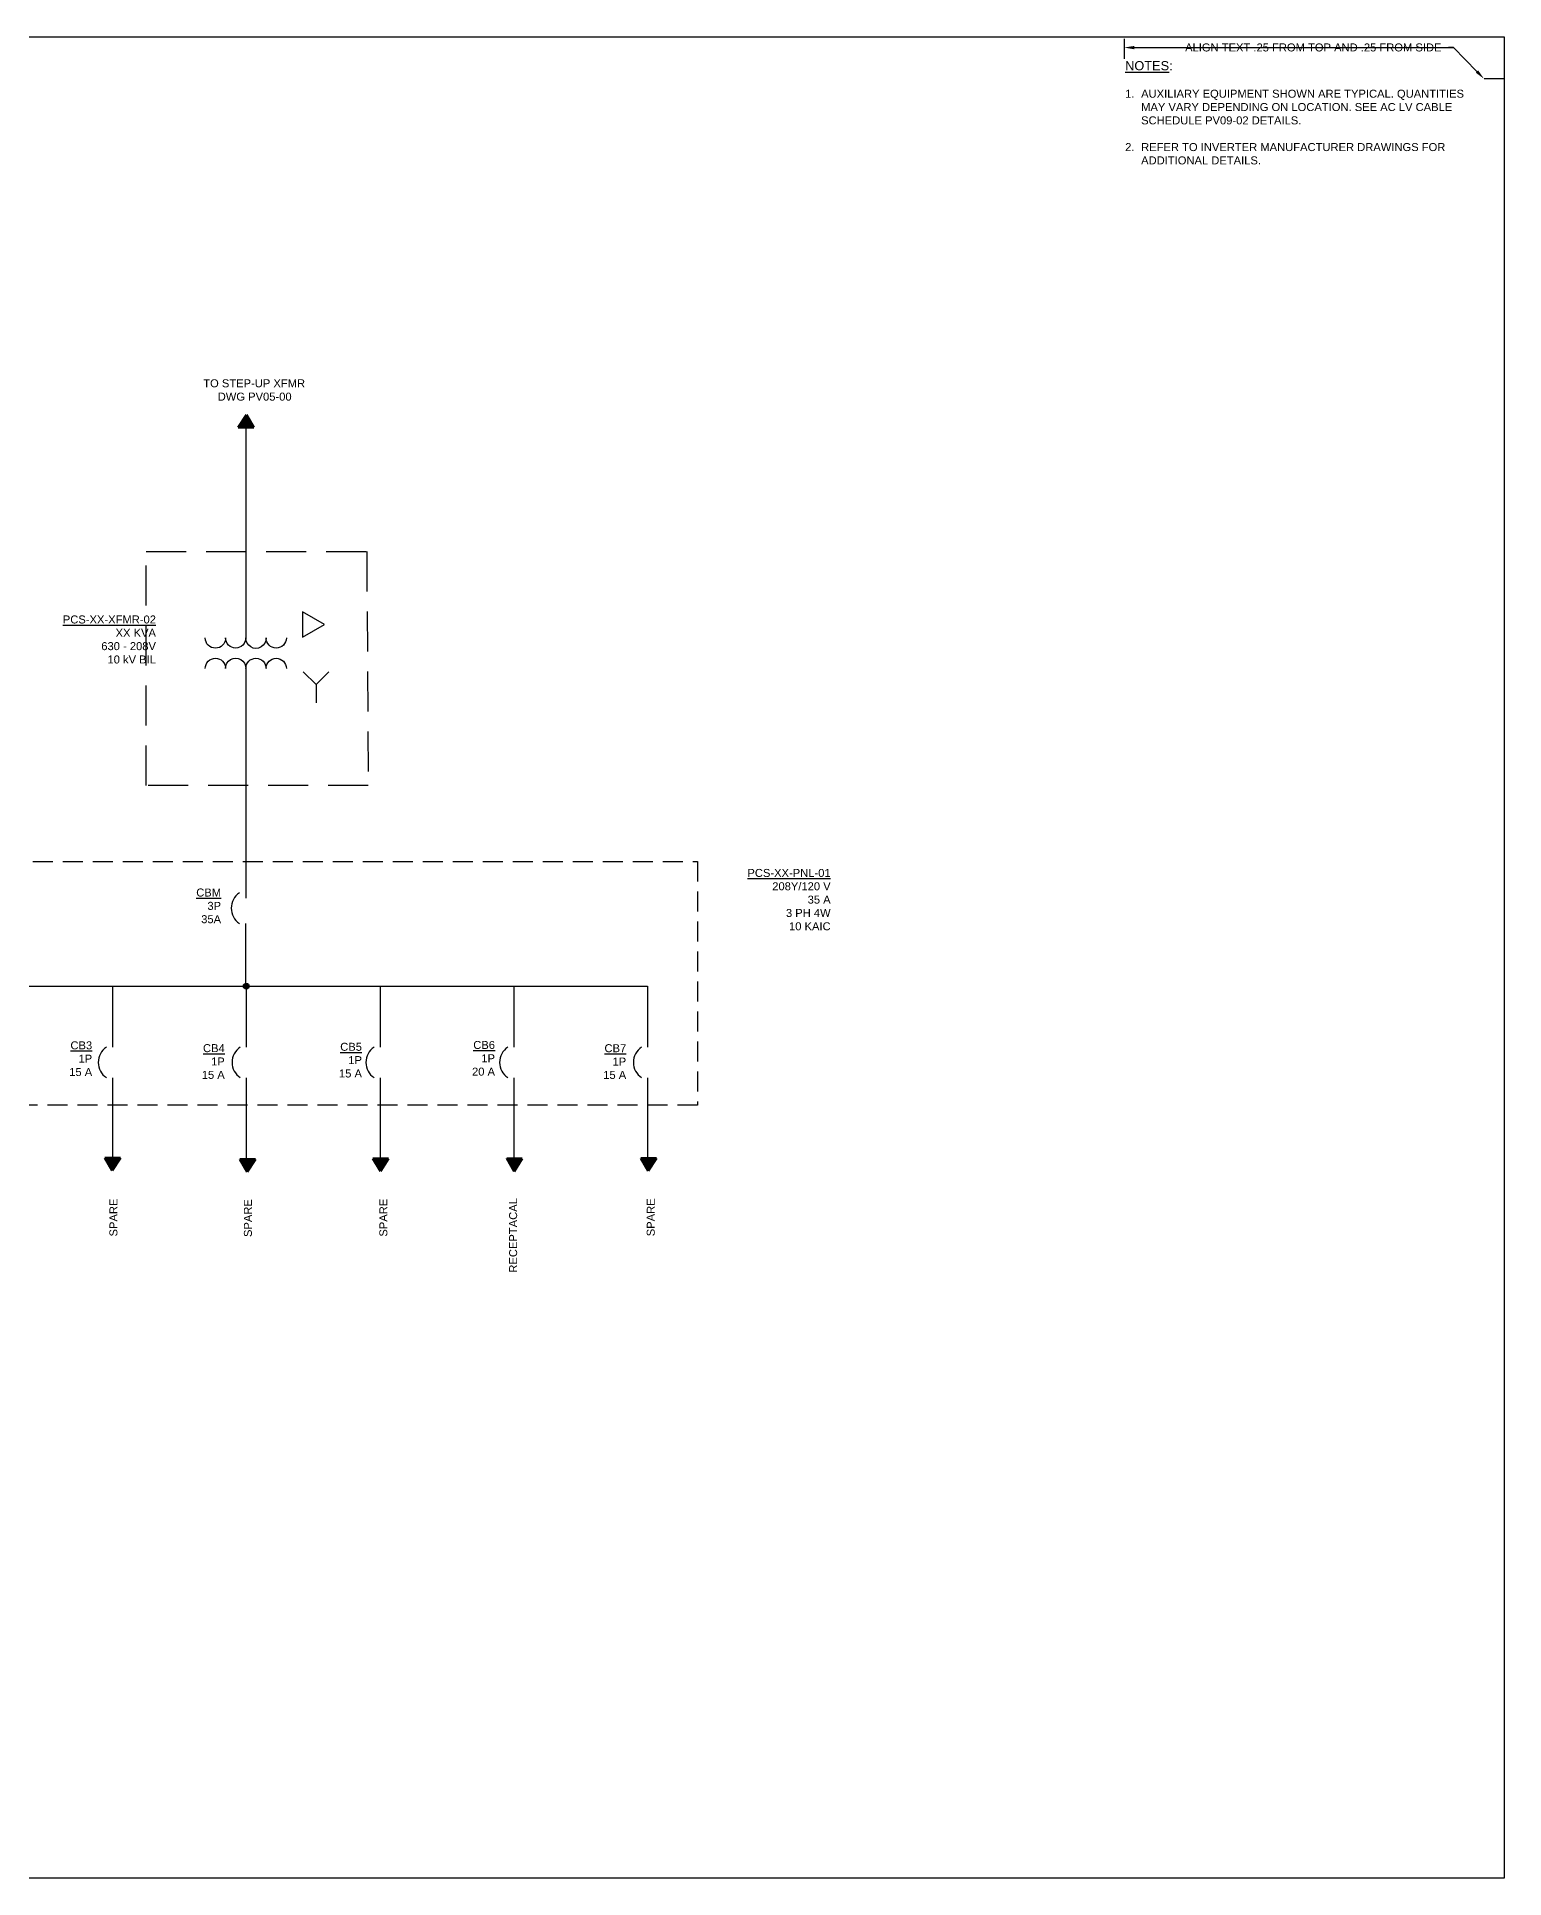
# Model space of a CAD drawing. Header units: inches. Extents: x -18 to 99, y -244 to 24.
# Drawn here: x 80.5 to 98.84, y 0 to 23.01 of the extents above; entities that cross this region are included whole.
import ezdxf
from ezdxf import colors
from ezdxf.entities.mleader import LeaderData, LeaderLine
from ezdxf.math import Vec2, Vec3

# ---------------------------------------------------------------- set-up
doc = ezdxf.new("R2010")
doc.units = ezdxf.units.IN
doc.header["$MEASUREMENT"] = 0
doc.linetypes.add('DASHED', pattern=[0.75, 0.5, -0.25])
doc.linetypes.add('DASHED2', pattern=[0.375, 0.25, -0.125])
for name, color, linetype in [('E-1LIN', 4, 'Continuous'), ('E-ELEC-BRDR', 173, 'DASHED2'), ('E-LV-BUS', 32, 'Continuous'), ('E-LV-EQUP', 211, 'Continuous'), ('G-ANNO-TEXT', 1, 'Continuous')]:
    doc.layers.add(name, color=color, linetype=linetype)
doc.layers.add('G-NPLT', color=67, linetype='Continuous', plot=False)
doc.layers.add('PV-PCS BOUNDARY', color=224, linetype='DASHED2', lineweight=90)
doc.styles.add('NEI-A', font='arial.ttf')

# ---------------------------------------------------------------- blocks, each defined once
blk = doc.blocks.new('ARROW')
h = blk.add_hatch()
h.set_pattern_fill('ANSI31', color=256)
h.paths.add_polyline_path([(0, 0), (-0.074, -0.114), (0.066, -0.114)])
h = blk.add_hatch(color=256)
h.dxf.hatch_style = 1
h.paths.add_polyline_path([(0, 0), (-0.074, -0.114), (0.066, -0.114)])
blk.add_lwpolyline([(0, 0), (-0.074, -0.114), (0.066, -0.114), (0, 0)], close=True)
blk = doc.blocks.new('SCHEMATIC - CONNECTION DOT')
h = blk.add_hatch(color=0)
edge = h.paths.add_edge_path()
edge.add_arc((0, 0), 0.025, 0, 360)
at = {"color": 0}
blk.add_circle((0, 0), 0.025, dxfattribs=at)

msp = doc.modelspace()

# ---------------------------------------------------------------- linework, layer by layer
at = {"layer": 'E-1LIN', "linetype": 'Continuous'}
msp.add_lwpolyline([(83.819, 15.823), (83.819, 15.507), (84.093, 15.665)], close=True, dxfattribs=at)
for points in [[(83.617, 15.498, -1), (83.364, 15.498, -1.018893), (83.11, 15.498, -1), (82.857, 15.498, -1), (82.603, 15.498, 1.693145)], [(82.603, 15.118, -1), (82.857, 15.118, -1.018893), (83.11, 15.118, -1), (83.364, 15.118, -1), (83.617, 15.118, 1.693145)]]:
    msp.add_lwpolyline(points, format="xyb", dxfattribs=at)
for points in [[(83.827, 15.077), (83.988, 14.916), (84.149, 15.077)], [(83.988, 14.916), (83.988, 14.688)]]:
    msp.add_lwpolyline(points, dxfattribs=at)
at = {"layer": 'E-ELEC-BRDR', "linetype": 'DASHED'}
msp.add_lwpolyline([(81.865, 16.578), (84.622, 16.578), (84.639, 13.653), (81.865, 13.653)], close=True, dxfattribs=at)
at = {"layer": 'E-ELEC-BRDR'}
msp.add_lwpolyline([(77.073, 12.705), (88.757, 12.705), (88.757, 9.661), (77.073, 9.661)], close=True, dxfattribs=at)
at = {"layer": 'E-LV-BUS'}
for points in [[(83.11, 18.159), (83.11, 15.498)], [(83.11, 15.118), (83.11, 12.247)], [(83.106, 11.932), (83.106, 11.133)], [(78.099, 11.145), (88.133, 11.145)], [(81.444, 11.145), (81.444, 10.384)], [(83.116, 11.145), (83.116, 10.384)], [(84.789, 11.145), (84.789, 10.384)], [(86.461, 11.145), (86.461, 10.384)], [(88.133, 11.145), (88.133, 10.384)], [(81.444, 10.003), (81.444, 8.953)], [(83.116, 10.003), (83.116, 8.933)], [(84.789, 10.003), (84.789, 8.846)], [(86.461, 10.003), (86.461, 8.986)], [(88.133, 10.003), (88.133, 8.904)]]:
    msp.add_lwpolyline(points, dxfattribs=at)
at = {"layer": 'E-LV-EQUP'}
for centre in [(83.157, 12.122), (81.495, 10.194), (83.167, 10.194), (84.84, 10.194), (86.512, 10.194), (88.184, 10.194)]:
    msp.add_arc(centre, 0.229, 123.7664, 236.2336, dxfattribs=at)
at = {"layer": 'G-NPLT'}
msp.add_line((98.839, 22.487), (98.589, 22.487), dxfattribs=at)
msp.add_lwpolyline([(66.43, 23.011), (98.839, 23.011), (98.839, 0), (66.43, 0)], close=True, dxfattribs=at)
msp.add_lwpolyline([(94.089, 22.987), (94.089, 22.737)], dxfattribs=at)

# ---------------------------------------------------------------- block references
at = {"layer": 'E-LV-BUS', "xscale": 1.522015678886754, "yscale": 1.522015678886754, "zscale": 1.522015678886754}
msp.add_blockref('SCHEMATIC - CONNECTION DOT', (83.115, 11.147), dxfattribs=at)
at = {"layer": 'PV-PCS BOUNDARY', "xscale": 1.39854621569094, "yscale": 1.39854621569094, "zscale": 1.39854621569094}
msp.add_blockref('ARROW', (83.12, 18.287), dxfattribs=at)
at = {"layer": 'PV-PCS BOUNDARY', "xscale": 1.39854621569094, "yscale": 1.39854621569094, "zscale": 1.39854621569094, "rotation": 180}
for p in [(81.441, 8.842), (83.127, 8.827), (84.792, 8.836), (86.463, 8.832), (88.14, 8.839)]:
    msp.add_blockref('ARROW', p, dxfattribs=at)

# ---------------------------------------------------------------- texts
at = {"layer": 'G-ANNO-TEXT', "char_height": 0.1, "attachment_point": 1, "style": 'NEI-A'}
for s, width, gutter_width, heights, insert in [('\\A1;{\\H1.1429x;\\LNOTES\\l:\\P}\\P\\pi-0.2,l0.2,t0.2;1.^IAUXILIARY EQUIPMENT SHOWN ARE TYPICAL. QUANTITIES MAY VARY DEPENDING ON LOCATION. SEE AC LV CABLE SCHEDULE PV09-02 DETAILS.\\P\\pi0,l0,tz;\\P\\pi-0.2,l0.2,t0.2;2.^IREFER TO INVERTER MANUFACTURER DRAWINGS FOR ADDITIONAL DETAILS. ', 4.48526, 0.547, [8.739], (94.101, 22.707)), ('\\pi0.06225;TO STEP-UP XFMR  \\P\\pi0.24295;DWG PV05-00', 1.39231, 0.5, [0], (82.516, 18.731))]:
    msp.add_mtext_dynamic_manual_height_columns(s, width=width, gutter_width=gutter_width, heights=heights, dxfattribs=dict(at, insert=insert))
at = {"layer": 'G-ANNO-TEXT', "char_height": 0.1, "attachment_point": 6, "style": 'NEI-A'}
for s, insert, width in [('\\A1;{\\LPCS-XX-XFMR-02\\P}XX KVA\\P630 - 208V\\P10 kV BIL ', (81.987, 15.479), 2.23358), ('{\\LPCS-XX-PNL-01}\\P208Y/120 V\\P35 A\\P3 PH 4W\\P10 KAIC', (90.42, 12.228), 2.08734), ('{\\LCBM}\\P3P\\P35A', (82.801, 12.15), 1.19313), ('{\\LCB3}\\P1P\\P15 A', (81.19, 10.24), 0.55975), ('{\\LCB4}\\P1P\\P15 A', (82.847, 10.205), 0.55975), ('{\\LCB5}\\P1P\\P15 A', (84.562, 10.222), 0.55975), ('{\\LCB6}\\P1P\\P20 A', (86.225, 10.245), 0.55975), ('{\\LCB7}\\P1P\\P15 A', (87.865, 10.204), 0.55975)]:
    msp.add_mtext(s, dxfattribs=dict(at, insert=insert, width=width))
at = {"layer": 'G-ANNO-TEXT', "char_height": 0.1, "width": 1.29029, "attachment_point": 4, "rotation": 90, "style": 'NEI-A'}
for s, insert in [('\\A1;SPARE', (81.456, 8.019)), ('\\A1;SPARE', (83.137, 8.012)), ('\\A1;SPARE', (84.83, 8.017)), ('\\A1;RECEPTACAL', (86.452, 7.567)), ('\\A1;SPARE', (88.172, 8.022))]:
    msp.add_mtext(s, dxfattribs=dict(at, insert=insert))

# ---------------------------------------------------------------- leaders
at = {"layer": 'G-NPLT'}
ml = msp.add_multileader_mtext('Standard', dxfattribs=at)
ml.set_content('ALIGN TEXT .25 FROM TOP AND .25 FROM SIDE', color=256, style='NEI-A')
ml.set_leader_properties()
ml.build(insert=Vec2(0, 0))
ml.multileader.update_dxf_attribs({"dogleg_length": 0.0625, "arrow_head_size": 0.125})
ctx = ml.context
ctx.base_point, ctx.char_height, ctx.arrow_head_size, ctx.landing_gap_size, ctx.plane_origin = Vec3(94.768, 22.877), 0.09996, 0.125, 0.09, Vec3(95.511, 22.929)
ctx.text_align_type = 2
notes = []
notes.append((ctx, [(1, (1, 1, 0), (98.207, 22.877), (-1, 0), 0.0625, [(0, [(94.089, 22.876)], 0, []), (1, [(98.586, 22.487)], 0, [])])]))
ctx.mtext.insert, ctx.mtext.width, ctx.mtext.alignment, ctx.mtext.flow_direction = Vec3(98.055, 22.928), 3.69406, 3, 5
for ctx, leaders in notes:
    for number, flags, end, landing, length, lines in leaders:
        leader = LeaderData()
        leader.index, (leader.has_last_leader_line, leader.has_dogleg_vector, leader.attachment_direction) = number, flags
        leader.last_leader_point, leader.dogleg_vector, leader.dogleg_length = Vec3(end), Vec3(landing), length
        for number, points, colour, breaks in lines:
            line = LeaderLine()
            line.index, line.vertices, line.color, line.breaks = number, Vec3.list(points), colors.encode_raw_color(colour), breaks
            leader.lines.append(line)
        ctx.leaders.append(leader)

doc.saveas('drawing.dxf')
